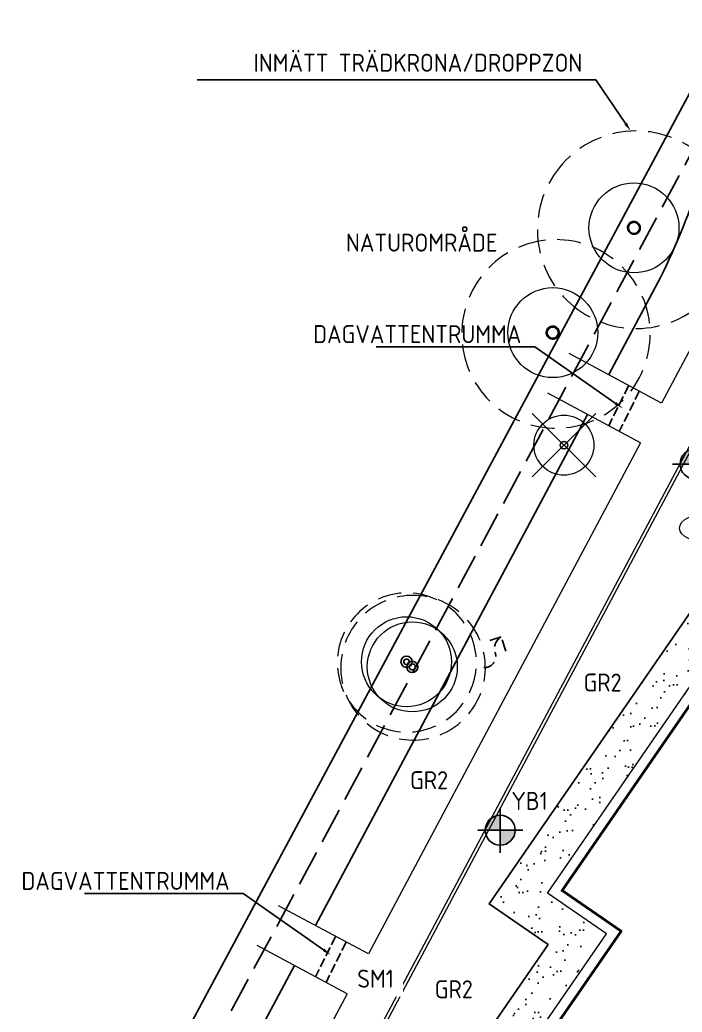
# Model space of a CAD drawing. Header units: metres. Extents: x 0 to 172473, y 0 to 6580575.
# Drawn here: x 172360.74 to 172382.84, y 6580520.34 to 6580553.42 of the extents above; entities that cross this region are included whole.
import ezdxf
from ezdxf import colors
from ezdxf.entities.mleader import LeaderData, LeaderLine
from ezdxf.enums import TextEntityAlignment as Align
from ezdxf.math import Vec2, Vec3

# ---------------------------------------------------------------- set-up
doc = ezdxf.new("R2010")
doc.units = ezdxf.units.M
doc.header["$LTSCALE"] = 0.2
for name, pattern in [('013_STRECKAD', [1.95, 1.56, -0.39]), ('DASHED', [6, 4, -2]), ('DASHED_2', [3, 2, -1]), ('FASTGR', [8, 6, -2])]:
    doc.linetypes.add(name, pattern=pattern)
for name, color, linetype, lineweight in [('L-01S---EIN_', 6, 'Continuous', 40), ('L-DC----H1- (HÅRDGJORDA YTOR)_', 1, 'Continuous', 13), ('L-DCL--PEJN (PLANTERINGSYTOR)', 3, 'Continuous', 25), ('L-DED1--EJN (ränndal)_', 4, 'Continuous', 25), ('L-träd_inmätt krona dropzon', 4, 'DASHED', 18), ('Z-ADMFGR---(fastighetsgräns)', 1, 'FASTGR', 25), ('Z-VEGLTAEIE', 3, 'Continuous', 25), ('Z-VEGLTAEIR', 3, 'Continuous', 25)]:
    doc.layers.add(name, color=color, linetype=linetype, lineweight=lineweight)
for name, color, linetype in [('L-1450----', 4, 'Continuous'), ('L-1822---N-', 1, 'Continuous'), ('L-DC----T1- Överbyggnad beteckning', 1, 'Continuous'), ('L-DDB2--T4-', 1, 'Continuous'), ('L-DDB2--T9-', 1, 'Continuous'), ('L-DE----T1-', 1, 'Continuous'), ('L-DE----T4-', 1, 'Continuous'), ('L-E-O------', 6, 'BH90-ENTREPGRANS'), ('L-raster plantering1', 9, 'Continuous'), ('L-träd_inmätt stam_', 4, 'Continuous'), ('M-001-10_text sitplan', 3, 'Continuous'), ('M-282_ytskiktsbeteckningar', 3, 'Continuous'), ('M-423_VA-punkt_linjeavvattning', 4, 'DASHED_2'), ('M-714_El-tele_punkt', 1, 'Continuous')]:
    doc.layers.add(name, color=color, linetype=linetype)
doc.styles.add('Beteckningar', font='isocp2.shx')
doc.styles.add('ISOCP', font='isocp.shx')
doc.styles.add('ISOCPEUR', font='isocpeur.ttf', dxfattribs={"height": 3.5})
doc.styles.get("Standard").update_dxf_attribs({"font": 'arial.ttf'})
doc.linetypes.add('BH90-ENTREPGRANS', pattern='A,12,-3,[1,BH90K.SHX,S=1,R=0,X=0,Y=0],-3', length=18)

# ---------------------------------------------------------------- blocks, each defined once
blk = doc.blocks.new('Belysningsstolpe')
at = {"linetype": 'ByBlock'}
h = blk.add_hatch(color=0, dxfattribs=at)
h.dxf.hatch_style = 1
h.paths.add_polyline_path([(-0.5, 0), (0, 0), (0, 0.5, 0.414214)])
h.paths.add_polyline_path([(0, -0.5, 0.414214), (0.5, 0), (0, 0)])
at = {"color": 0}
for p, q in [((0, -0.75), (0, 0.75)), ((-0.75, 0), (0.75, 0))]:
    blk.add_line(p, q, dxfattribs=at)
at = {"color": 0, "linetype": 'ByBlock'}
blk.add_circle((0, 0), 0.5, dxfattribs=at)
at = {"layer": 'L-DE----T1-', "style": 'Beteckningar'}
blk.add_attdef('BET', (0.54, 0.513), '', height=0.5, dxfattribs=at)
at = {"layer": 'L-DE----T4-', "style": 'Beteckningar'}
blk.add_attdef('ID', (0.54, -0.306), '', height=0.5, dxfattribs=at)
blk = doc.blocks.new('Lågpunktlinje')
blk.add_lwpolyline([(-0.379, -0.326), (0, 0), (-0.326, 0.379)])
blk.add_lwpolyline([(-1.166, 0.139, 0.487062), (-0.598, -0.042, -0.393108), (0, 0, 0.238658)], format="xyb")
blk = doc.blocks.new('*U5')
at = {"color": 0, "linetype": 'ByBlock', "lineweight": 18}
blk.add_circle((0, 0), 1.5, dxfattribs=at)
at = {"color": 0, "lineweight": -2}
blk.add_circle((0, 0), 0.187, dxfattribs=at)
at = {"layer": 'L-DDB2--T4-', "style": 'Beteckningar'}
for tag, p in [('NAMNLAT', (0.633, 0.182)), ('NAMNSVE', (0.633, -0.54))]:
    blk.add_attdef(tag, p, '', height=0.5, dxfattribs=at)
at = {"layer": 'L-DDB2--T9-', "style": 'Beteckningar'}
blk.add_attdef('ANM', (0.633, -1.261), '', height=0.5, dxfattribs=at)
blk = doc.blocks.new('*U6')
at = {"color": 0, "linetype": 'ByBlock', "lineweight": 18}
blk.add_circle((0, 0), 1, dxfattribs=at)
at = {"color": 0, "lineweight": -2}
blk.add_circle((0, 0), 0.125, dxfattribs=at)
at = {"layer": 'L-DDB2--T4-', "style": 'Beteckningar'}
for tag, p in [('NAMNLAT', (0.633, 0.182)), ('NAMNSVE', (0.633, -0.54))]:
    blk.add_attdef(tag, p, '', height=0.5, dxfattribs=at)
at = {"layer": 'L-DDB2--T9-', "style": 'Beteckningar'}
blk.add_attdef('ANM', (0.633, -1.261), '', height=0.5, dxfattribs=at)
blk = doc.blocks.new('Rives')
at = {"color": 0, "linetype": 'ByBlock', "lineweight": -2}
for p, q in [((-1.061, -1.061), (1.061, 1.061)), ((-1.061, 1.061), (1.061, -1.061))]:
    blk.add_line(p, q, dxfattribs=at)
blk = doc.blocks.new('Ytskiktssymbol')
at = {"layer": 'L-DC----T1- Överbyggnad beteckning', "color": 4, "lineweight": 13, "transparency": 16777216}
blk.add_ellipse((0, 0), major_axis=(1, 0), ratio=0.5, dxfattribs=at)
at = {"transparency": 16777216, "style": 'ISOCPEUR'}
blk.add_attdef('0', text='', height=0.5, dxfattribs=at).set_placement((0, -0.238), align=Align.CENTER)
blk = doc.blocks.new('_DotSmall')
at = {"color": 0, "linetype": 'ByBlock', "const_width": 0.5}
blk.add_lwpolyline([(-0.0625, 0, 1), (0.0625, 0, 1)], format="xyb", close=True, dxfattribs=at)

msp = doc.modelspace()

# ---------------------------------------------------------------- hatches: boundary and pattern name
at = {"layer": 'L-raster plantering1'}
h = msp.add_hatch(dxfattribs=at)
h.set_pattern_fill('AR-SAND', color=256, scale=0.5, angle=45)
h.set_pattern_definition([(82.5, (0, 0), (-0.703506591955, 0.65896356127), [0, -0.76, 0, -0.85, 0, -0.8125]), (52.5, (0, 0), (-0.37206875537, 1.62348986485), [0, -0.41, 0, -0.685, 0, -0.2625]), (12.5, (-0.4349, -0.4349), (1.09901463645, 1.10301619158), [0, -0.25, 0, -0.9, 0, -1.175]), (2.5, (-0.4349, -0.4349), (0.75252108178, 1.37313142542), [0, -0.125, 0, -0.59, 0, -0.675])])
edge = h.paths.add_edge_path()
edge.add_line((172392.623, 6580528.731), (172392.68, 6580528.813))
edge.add_line((172392.68, 6580528.813), (172385.207, 6580533.971))
edge.add_arc((172384.489, 6580532.003), 2.095, 69.965, 140.53)
edge.add_line((172382.872, 6580533.335), (172376.964, 6580524.776))
edge.add_arc((172377.787, 6580524.208), 1, 145.3865, 235.3865)
edge.add_line((172377.219, 6580523.385), (172377.54, 6580523.163))
edge.add_arc((172376.972, 6580522.34), 1, -34.6135, 55.3865, ccw=False)
edge.add_line((172377.795, 6580521.772), (172374.771, 6580517.39))
edge.add_line((172374.771, 6580517.39), (172372.437, 6580519.009))
edge.add_line((172372.437, 6580519.009), (172369.879, 6580514.206))
edge.add_line((172369.879, 6580514.206), (172367.921, 6580508.558))
edge.add_line((172367.921, 6580508.558), (172371.129, 6580509.272))
edge.add_line((172371.129, 6580509.272), (172372.392, 6580511.103))
edge.add_line((172372.392, 6580511.103), (172370.465, 6580512.433))
edge.add_line((172370.465, 6580512.433), (172373.305, 6580516.548))
edge.add_line((172373.305, 6580516.548), (172376.542, 6580514.314))
edge.add_line((172376.542, 6580514.314), (172377.593, 6580515.836))
edge.add_line((172377.593, 6580515.836), (172376.107, 6580516.862))
edge.add_line((172376.107, 6580516.862), (172380.311, 6580522.952))
edge.add_line((172380.311, 6580522.952), (172378.344, 6580524.31))
edge.add_line((172378.344, 6580524.31), (172383.229, 6580531.387))
edge.add_line((172383.229, 6580531.387), (172384.513, 6580530.501))
edge.add_line((172384.513, 6580530.501), (172385.564, 6580532.024))
edge.add_line((172385.564, 6580532.024), (172391.884, 6580527.661))
edge.add_line((172391.884, 6580527.661), (172390.834, 6580526.139))
edge.add_line((172390.834, 6580526.139), (172391.912, 6580525.395))
edge.add_line((172391.912, 6580525.395), (172393.701, 6580527.987))
edge.add_line((172393.701, 6580527.987), (172392.623, 6580528.731))

# ---------------------------------------------------------------- linework, layer by layer
at = {"layer": 'L-01S---EIN_'}
msp.add_lwpolyline([(172383.318, 6580530.901), (172391.795, 6580525.05), (172391.588, 6580524.749), (172395.752, 6580521.875), (172395.96, 6580522.175), (172404.436, 6580516.325), (172399.949, 6580509.823), (172397.982, 6580511.181), (172393.779, 6580505.09), (172376.594, 6580516.951), (172380.798, 6580523.041), (172378.831, 6580524.399), (172383.318, 6580530.901)], dxfattribs=at)
at = {"layer": 'L-1450----', "linetype": '013_STRECKAD'}
for points in [[(172381.054, 6580541.236), (172380.387, 6580539.891)], [(172381.407, 6580541.046), (172380.739, 6580539.702)], [(172371.273, 6580522.87), (172370.606, 6580521.526)], [(172371.626, 6580522.681), (172370.958, 6580521.337)]]:
    msp.add_lwpolyline(points, dxfattribs=at)
at = {"layer": 'L-DC----H1- (HÅRDGJORDA YTOR)_'}
for points in [[(172399.003, 6580573.008), (172396.401, 6580567.682), (172386.944, 6580553.272), (172386.023, 6580547.922), (172382.149, 6580540.648), (172379.065, 6580542.303)], [(172361.06, 6580494.159), (172367.807, 6580508.533), (172369.765, 6580514.206), (172386.802, 6580546.194)], [(172367.921, 6580508.558), (172369.857, 6580514.165), (172386.89, 6580546.147)], [(172381.444, 6580539.324), (172378.36, 6580540.979)], [(172381.444, 6580539.324), (172372.368, 6580522.283)], [(172377.593, 6580515.836), (172376.107, 6580516.862), (172380.311, 6580522.952), (172378.344, 6580524.31), (172383.229, 6580531.387), (172384.513, 6580530.501)], [(172372.368, 6580522.283), (172369.373, 6580523.89)], [(172371.663, 6580520.959), (172368.664, 6580522.568)], [(172371.663, 6580520.959), (172368.386, 6580514.807), (172367.35, 6580512.719)]]:
    msp.add_lwpolyline(points, dxfattribs=at)
at = {"layer": 'L-DED1--EJN (ränndal)_'}
msp.add_lwpolyline([(172396.942, 6580573.346, -0.041205), (172389.065, 6580559.423, 0.049202), (172384.22, 6580550.385), (172383.472, 6580548.198, -0.038109), (172382.112, 6580544.833), (172380.387, 6580541.594)], format="xyb", dxfattribs=at)
for points in [[(172379.681, 6580540.27), (172370.606, 6580523.229)], [(172369.9, 6580521.905), (172366.607, 6580515.722), (172365.586, 6580513.665)]]:
    msp.add_lwpolyline(points, dxfattribs=at)
at = {"layer": 'L-träd_inmätt krona dropzon'}
for points in [[(172378.847, 6580548.623, -0.414214), (172383.497, 6580548.878, -0.414214), (172383.752, 6580544.227)], [(172383.752, 6580544.227, -0.414214), (172379.101, 6580543.973, -0.414214), (172378.847, 6580548.623)], [(172378.137, 6580546.057, -0.414214), (172381.73, 6580543.441, -0.414214), (172379.113, 6580539.848)], [(172374.13, 6580534.222, 0.414214), (172371.462, 6580532.096, 0.414214), (172373.588, 6580529.428)], [(172371.549, 6580532.975, -0.414214), (172374.629, 6580534.103, -0.414214), (172375.757, 6580531.022)], [(172374.13, 6580534.222, -0.414214), (172376.256, 6580531.554, -0.414214), (172373.588, 6580529.428)], [(172371.549, 6580532.975, 0.414214), (172372.677, 6580529.894, 0.414214), (172375.757, 6580531.022)]]:
    msp.add_lwpolyline(points, format="xyb", dxfattribs=at)
at = {"layer": 'L-träd_inmätt stam_'}
for points, elevation in [([(172381.403, 6580546.611, 0.414204), (172381.105, 6580546.662, 0.414204), (172381.053, 6580546.364)], 31.753), ([(172381.053, 6580546.364, 0.414204), (172381.352, 6580546.312, 0.414204), (172381.403, 6580546.611)], 31.753), ([(172378.615, 6580543.19, 0.414202), (172378.323, 6580543.09, 0.414202), (172378.423, 6580542.799)], 31.792), ([(172378.423, 6580542.799, 0.414202), (172378.715, 6580542.899, 0.414202), (172378.615, 6580543.19)], 31.792), ([(172373.658, 6580531.933, -0.414214), (172373.551, 6580532.007, -0.414214), (172373.624, 6580532.114)], 31.388), ([(172373.658, 6580531.933, 0.414214), (172373.731, 6580532.041, 0.414214), (172373.624, 6580532.114)], 31.388), ([(172373.862, 6580531.756, -0.414214), (172373.736, 6580531.825, -0.414214), (172373.806, 6580531.951)], 31.387), ([(172373.806, 6580531.951, -0.414214), (172373.932, 6580531.882, -0.414214), (172373.862, 6580531.756)], 31.387)]:
    msp.add_lwpolyline(points, format="xyb", dxfattribs=dict(at, elevation=elevation))
at = {"layer": 'Z-ADMFGR---(fastighetsgräns)'}
msp.add_lwpolyline([(172378.651, 6580380.529), (172425.575, 6580454.653), (172426.849, 6580457.913), (172433.208, 6580474.19), (172436.899, 6580487.694), (172429.419, 6580520.675), (172435.446, 6580556.197), (172396.353, 6580573.608), (172353.112, 6580493.014), (172347.942, 6580483.424)], dxfattribs=at)

# ---------------------------------------------------------------- block references
at = {"layer": 'M-423_VA-punkt_linjeavvattning', "linetype": 'Continuous', "rotation": 67.25900307779239}
msp.add_blockref('Lågpunktlinje', (172376.803, 6580532.851), dxfattribs=at)
at = {"layer": 'M-714_El-tele_punkt'}
ref = msp.add_blockref('Belysningsstolpe', (172383.266, 6580538.615), dxfattribs=at)
ref.add_attrib('BET', 'YB1', (172383.96, 6580538.845), dxfattribs={"layer": 'L-1822---N-', "height": 0.6, "style": 'Beteckningar'})
ref = msp.add_blockref('Belysningsstolpe', (172376.766, 6580526.41), dxfattribs=at)
ref.add_attrib('BET', 'YB1', (172377.139, 6580527.085), dxfattribs={"layer": 'L-1822---N-', "height": 0.6, "style": 'Beteckningar'})
at = {"layer": 'Z-VEGLTAEIE'}
for p in [(172381.228, 6580546.487, 31.753), (172378.519, 6580542.994, 31.792), (172373.641, 6580532.024, 31.388), (172373.834, 6580531.853, 31.387)]:
    msp.add_blockref('*U5', p, dxfattribs=at)
at = {"layer": 'Z-VEGLTAEIR'}
for name in ['Rives', '*U6']:
    msp.add_blockref(name, (172378.892, 6580539.244, 31.333), dxfattribs=at)

# ---------------------------------------------------------------- leaders
at = {"layer": 'M-001-10_text sitplan', "color": 4}
ml = msp.add_multileader_mtext('Standard', dxfattribs=at)
ml.set_content('{\\C256;INMÄTT TRÄDKRONA/DROPPZON}', color=4, style='ISOCP')
ml.set_leader_properties()
ml.build(insert=Vec2(0, 0))
ml.multileader.update_dxf_attribs({"text_left_attachment_type": 5, "text_right_attachment_type": 5, "dogleg_length": 0.36, "arrow_head_size": 0.3})
ctx = ml.context
ctx.base_point, ctx.char_height, ctx.arrow_head_size, ctx.landing_gap_size, ctx.plane_origin = Vec3(172367.951, 6580551.42), 0.6, 0.3, 0.09, Vec3(172374.04, 6580548.674)
ctx.left_attachment, ctx.right_attachment, ctx.text_align_type = 5, 5, 2
notes = []
notes.append((ctx, [(1, (1, 1, 0), (172379.954, 6580551.42), (-1, 0), 0.36, [(0, [(172381.12, 6580549.714)], 0, [])])]))
ctx.mtext.insert, ctx.mtext.width, ctx.mtext.defined_height, ctx.mtext.alignment, ctx.mtext.flow_direction = Vec3(172379.504, 6580552.29), 15.32235, 2.135, 3, 5
ml = msp.add_multileader_mtext('Standard', dxfattribs=at)
ml.set_content('{\\C256;DAGVATTENTRUMMA}', color=4, style='ISOCP')
ml.set_leader_properties()
ml.build(insert=Vec2(0, 0))
ml.multileader.update_dxf_attribs({"text_left_attachment_type": 5, "text_right_attachment_type": 5, "dogleg_length": 0.36, "arrow_head_size": 0.3})
ctx = ml.context
ctx.base_point, ctx.char_height, ctx.arrow_head_size, ctx.landing_gap_size, ctx.plane_origin = Vec3(172370.062, 6580542.519), 0.6, 0.3, 0.09, Vec3(172389.299, 6580548.18)
ctx.left_attachment, ctx.right_attachment, ctx.text_align_type = 5, 5, 2
notes.append((ctx, [(1, (1, 1, 0), (172377.922, 6580542.519), (-1, 0), 0.36, [(0, [(172380.852, 6580540.473)], 0, [])])]))
ctx.mtext.insert, ctx.mtext.width, ctx.mtext.alignment, ctx.mtext.flow_direction = Vec3(172377.472, 6580543.244), 4.79623, 3, 5
ml = msp.add_multileader_mtext('Standard', dxfattribs=at)
ml.set_content('{\\C256;DAGVATTENTRUMMA}', color=4, style='ISOCP')
ml.set_leader_properties()
ml.build(insert=Vec2(0, 0))
ml.multileader.update_dxf_attribs({"text_left_attachment_type": 5, "text_right_attachment_type": 5, "dogleg_length": 0.36, "arrow_head_size": 0.3})
ctx = ml.context
ctx.base_point, ctx.char_height, ctx.arrow_head_size, ctx.landing_gap_size, ctx.plane_origin = Vec3(172360.332, 6580524.295), 0.6, 0.3, 0.09, Vec3(172379.569, 6580529.956)
ctx.left_attachment, ctx.right_attachment, ctx.text_align_type = 5, 5, 2
notes.append((ctx, [(1, (1, 1, 0), (172368.192, 6580524.295), (-1, 0), 0.36, [(0, [(172371.121, 6580522.249)], 0, [])])]))
ctx.mtext.insert, ctx.mtext.width, ctx.mtext.alignment, ctx.mtext.flow_direction = Vec3(172367.742, 6580525.019), 4.79623, 3, 5
for ctx, leaders in notes:
    for number, flags, end, landing, length, lines in leaders:
        leader = LeaderData()
        leader.index, (leader.has_last_leader_line, leader.has_dogleg_vector, leader.attachment_direction) = number, flags
        leader.last_leader_point, leader.dogleg_vector, leader.dogleg_length = Vec3(end), Vec3(landing), length
        for number, points, colour, breaks in lines:
            line = LeaderLine()
            line.index, line.vertices, line.color, line.breaks = number, Vec3.list(points), colors.encode_raw_color(colour), breaks
            leader.lines.append(line)
        ctx.leaders.append(leader)

# ---------------------------------------------------------------- next in the draw order: texts
at = {"layer": 'M-282_ytskiktsbeteckningar', "char_height": 0.6, "attachment_point": 1, "style": 'ISOCP', "bg_fill": 2}
for s, insert in [('NATUROMRÅDE', (172371.621, 6580546.295)), ('SM1', (172371.997, 6580521.76))]:
    msp.add_mtext(s, dxfattribs=dict(at, insert=insert))
at = {"layer": 'M-282_ytskiktsbeteckningar', "char_height": 0.6, "attachment_point": 1, "style": 'ISOCP', "bg_fill": 3, "box_fill_scale": 1.2, "bg_fill_color": 256, "bg_fill_transparency": 0}
for insert in [(172379.546, 6580531.631), (172373.759, 6580528.377), (172374.582, 6580521.407)]:
    msp.add_mtext('GR2', dxfattribs=dict(at, insert=insert))

# ---------------------------------------------------------------- next in the draw order: linework, layer by layer
at = {"layer": 'L-DCL--PEJN (PLANTERINGSYTOR)'}
msp.add_lwpolyline([(172392.68, 6580528.813), (172383.923, 6580534.857), (172376.396, 6580523.953), (172378.363, 6580522.595), (172374.771, 6580517.39), (172372.437, 6580519.009), (172369.879, 6580514.206), (172367.921, 6580508.558), (172371.129, 6580509.272), (172372.392, 6580511.103), (172370.465, 6580512.433), (172373.305, 6580516.548), (172373.904, 6580516.134)], dxfattribs=at)
at = {"layer": 'L-E-O------'}
msp.add_lwpolyline([(172354.08, 6580496.933), (172395.911, 6580574.9), (172436.562, 6580556.794), (172434.831, 6580546.591), (172435.113, 6580546.729), (172436.263, 6580547.099)], dxfattribs=at)
at = {"layer": 'L-träd_inmätt krona dropzon'}
msp.add_lwpolyline([(172378.137, 6580546.057, 0.414214), (172375.521, 6580542.465, 0.414214), (172379.113, 6580539.848)], format="xyb", dxfattribs=at)

# ---------------------------------------------------------------- next in the draw order: leaders
at = {"layer": 'M-282_ytskiktsbeteckningar'}
ml = msp.add_multileader_block('Standard', dxfattribs=at)
ml.set_content('Ytskiktssymbol', color=4)
ml.set_attribute('0', 'TR2', width=0)
ml.set_leader_properties(color=4)
ml.set_arrow_properties(name='DOTSMALL')
ml.build(insert=Vec2(0, 0))
ml.multileader.update_dxf_attribs({"has_dogleg": 0, "dogleg_length": 0, "arrow_head_size": 0.0004, "block_connection_type": 1})
ctx = ml.context
ctx.base_point, ctx.char_height, ctx.arrow_head_size, ctx.landing_gap_size, ctx.plane_origin, ctx.plane_x_axis, ctx.plane_y_axis = Vec3(172427.908, 6580554.942), 0.18, 0.0004, 0.09, Vec3(172427.605, 6580555.444), Vec3(0.999997, 0.002307), Vec3(-0.002307, 0.999997)
ctx.attachment_type = 1
notes = []
notes.append((ctx, [(0, (0, 0, 0), (0, 0), (1, 0), 1, [])]))
ctx.block.insert, ctx.block.rotation = Vec3(172427.908, 6580554.942), 0.002307
ml = msp.add_multileader_block('Standard', dxfattribs=at)
ml.set_content('Ytskiktssymbol', color=4)
ml.set_attribute('0', 'TR2', width=0)
ml.set_leader_properties(color=4)
ml.set_arrow_properties(name='DOTSMALL')
ml.build(insert=Vec2(0, 0))
ml.multileader.update_dxf_attribs({"has_dogleg": 0, "dogleg_length": 0, "arrow_head_size": 0.0004, "block_connection_type": 1})
ctx = ml.context
ctx.base_point, ctx.char_height, ctx.arrow_head_size, ctx.landing_gap_size, ctx.plane_origin, ctx.plane_x_axis, ctx.plane_y_axis = Vec3(172383.75, 6580536.483), 0.18, 0.0004, 0.09, Vec3(172383.446, 6580536.985), Vec3(0.999997, 0.002307), Vec3(-0.002307, 0.999997)
ctx.attachment_type = 1
notes.append((ctx, [(0, (0, 0, 0), (0, 0), (1, 0), 1, [])]))
ctx.block.insert, ctx.block.rotation = Vec3(172383.75, 6580536.483), 0.002307
ml = msp.add_multileader_block('Standard', dxfattribs=at)
ml.set_content('Ytskiktssymbol', color=4)
ml.set_attribute('0', 'TR2', width=0)
ml.set_leader_properties(color=4)
ml.set_arrow_properties(name='DOTSMALL')
ml.build(insert=Vec2(0, 0))
ml.multileader.update_dxf_attribs({"has_dogleg": 0, "dogleg_length": 0, "arrow_head_size": 0.0004, "block_connection_type": 1})
ctx = ml.context
ctx.base_point, ctx.char_height, ctx.arrow_head_size, ctx.landing_gap_size, ctx.plane_origin, ctx.plane_x_axis, ctx.plane_y_axis = Vec3(172406.008, 6580530.09), 0.18, 0.0004, 0.09, Vec3(172405.704, 6580530.592), Vec3(0.999997, 0.002307), Vec3(-0.002307, 0.999997)
ctx.attachment_type = 1
notes.append((ctx, [(0, (0, 0, 0), (0, 0), (1, 0), 1, [])]))
ctx.block.insert, ctx.block.rotation = Vec3(172406.008, 6580530.09), 0.002307
ml = msp.add_multileader_block('Standard', dxfattribs=at)
ml.set_content('Ytskiktssymbol', color=4)
ml.set_attribute('0', 'TR2', width=0)
ml.set_leader_properties(color=4)
ml.set_arrow_properties(name='DOTSMALL')
ml.build(insert=Vec2(0, 0))
ml.multileader.update_dxf_attribs({"has_dogleg": 0, "dogleg_length": 0, "arrow_head_size": 0.0004, "block_connection_type": 1})
ctx = ml.context
ctx.base_point, ctx.char_height, ctx.arrow_head_size, ctx.landing_gap_size, ctx.plane_origin, ctx.plane_x_axis, ctx.plane_y_axis = Vec3(172398.638, 6580529.649), 0.18, 0.0004, 0.09, Vec3(172398.334, 6580530.151), Vec3(0.999997, 0.002307), Vec3(-0.002307, 0.999997)
ctx.attachment_type = 1
notes.append((ctx, [(0, (0, 0, 0), (0, 0), (1, 0), 1, [])]))
ctx.block.insert, ctx.block.rotation = Vec3(172398.638, 6580529.649), 0.002307
ml = msp.add_multileader_block('Standard', dxfattribs=at)
ml.set_content('Ytskiktssymbol', color=4)
ml.set_attribute('0', 'TR2', width=0)
ml.set_leader_properties(color=4)
ml.set_arrow_properties(name='DOTSMALL')
ml.build(insert=Vec2(0, 0))
ml.multileader.update_dxf_attribs({"has_dogleg": 0, "dogleg_length": 0, "arrow_head_size": 0.0004, "block_connection_type": 1})
ctx = ml.context
ctx.base_point, ctx.char_height, ctx.arrow_head_size, ctx.landing_gap_size, ctx.plane_origin, ctx.plane_x_axis, ctx.plane_y_axis = Vec3(172409.775, 6580520.785), 0.18, 0.0004, 0.09, Vec3(172409.471, 6580521.287), Vec3(0.999997, 0.002307), Vec3(-0.002307, 0.999997)
ctx.attachment_type = 1
notes.append((ctx, [(0, (0, 0, 0), (0, 0), (1, 0), 1, [])]))
ctx.block.insert, ctx.block.rotation = Vec3(172409.775, 6580520.785), 0.002307
for ctx, leaders in notes:
    for number, flags, end, landing, length, lines in leaders:
        leader = LeaderData()
        leader.index, (leader.has_last_leader_line, leader.has_dogleg_vector, leader.attachment_direction) = number, flags
        leader.last_leader_point, leader.dogleg_vector, leader.dogleg_length = Vec3(end), Vec3(landing), length
        for number, points, colour, breaks in lines:
            line = LeaderLine()
            line.index, line.vertices, line.color, line.breaks = number, Vec3.list(points), colors.encode_raw_color(colour), breaks
            leader.lines.append(line)
        ctx.leaders.append(leader)

doc.saveas('drawing.dxf')
